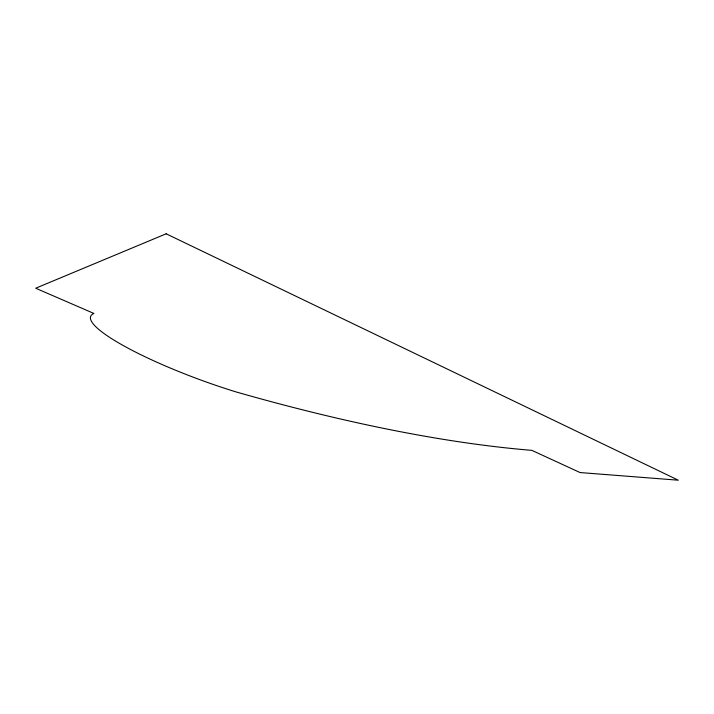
<?xml version="1.0" encoding="UTF-8"?>
<svg xmlns="http://www.w3.org/2000/svg" width="714" height="714" viewBox="0 0 714 714"><rect width="100%" height="100%" fill="white"/><g stroke="black" fill="none" stroke-linecap="round" stroke-linejoin="round"><path stroke-width="1.07" d="M166.157 233.799L35.7 288.224L93.9 313.446A128.19 22.277 19.9 0 0 235.665 391.808A1080.496 312.598 26.5 0 0 531.823 450.347L580.063 472.552L678.3 480.201L166.157 233.799"/></g></svg>
